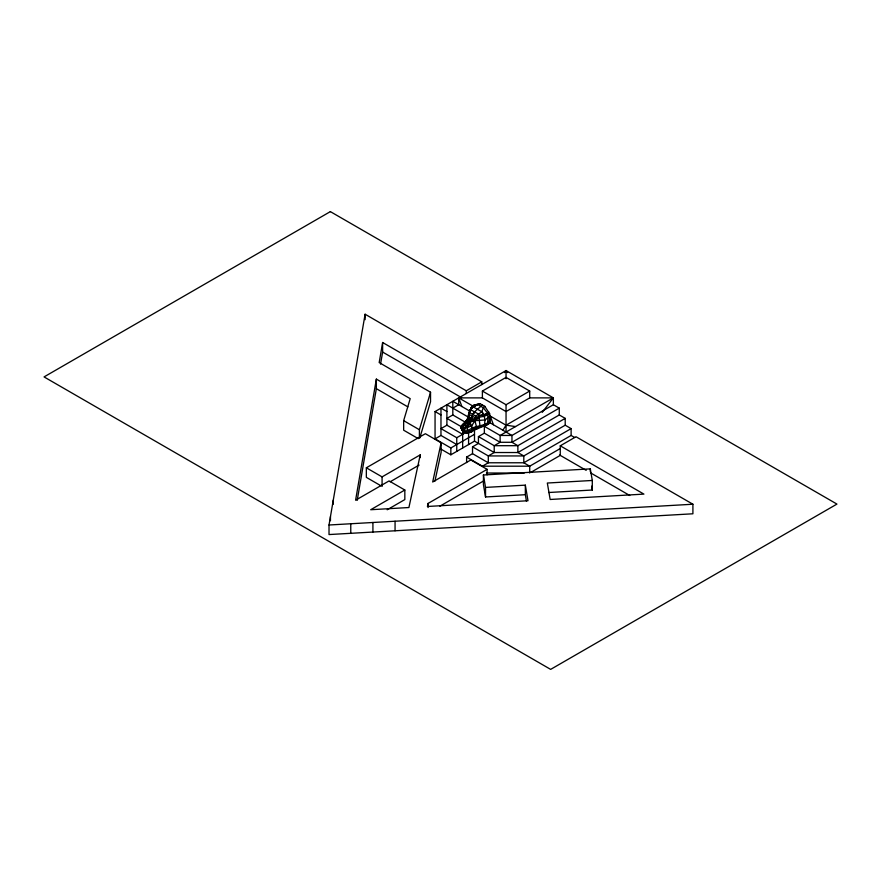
<?xml version="1.0" encoding="UTF-8"?>
<svg xmlns="http://www.w3.org/2000/svg" width="881" height="881" viewBox="0 0 881 881"><rect width="100%" height="100%" fill="white"/><g stroke="black" fill="none" stroke-linecap="round" stroke-linejoin="round"><path stroke-width="1.32" d="M489.175 421.559L489.726 413.949L484.803 406.317L479.969 403.652L473.13 405.48L469.716 410.524L466.82 420.6L460.829 427.175L463.56 429.895L468.494 430.49C474.396 425.071 483.669 426.933 489.175 421.559L487.744 424.422L467.404 432.967L463.307 431.481L460.884 427.759L462.206 424.873L469.287 417.539L468.626 414.158L473.13 405.48L479.969 403.652M484.803 406.317L483.284 407.661L481.852 411.691L475.806 416.129L474.958 420.666L471.632 426.019L463.439 428.607L462.943 429.554L461.523 428.078L463.01 428.904L463.461 431.316L464.915 432.362L467.404 432.967L475.861 427.549L483.845 425.743L484.55 424.653L484.99 419.984L483.988 414.94L481.852 411.691L473.163 406.89L471.005 407.771L471.049 409.28L473.185 406.989L473.394 405.623M462.943 429.554L462.129 427.891C467.172 420.722 475.454 417.407 483.955 416.405L484.01 414.951L481.852 411.691M482.392 404.985L474.507 411.868L472.557 414.345L472.117 419.103L468.296 421.415L468.626 414.158L470.366 409.577L473.163 406.89L477.722 404.588L483.284 407.661L487.876 413.618L487.744 424.422M463.461 431.316L468.681 432.075L466.39 426.041L463.175 424.268L461.159 426.426L462.426 430.743L466.302 432.901L471.28 432.23L472.029 429.862L471.632 426.019L469.76 422.23L466.82 420.6L464.948 422.329L464.386 424.168M469.518 411.901L470.366 409.577L478.647 414.147L479.936 425.567L477.954 428.265L474.903 429.344L471.28 432.23L466.302 432.901M530.88 472.337L560.261 455.378L560.261 445.819L575.998 436.734L692.907 504.229L692.907 513.788L329.02 534.558L329.02 524.999L365.108 314.22L481.775 381.847L481.775 384.579M418.277 438.65L403.663 430.214L403.663 420.644L410.194 398.653L376.352 379.105L355.594 500.232L389.061 480.916L404.831 490.023L404.831 499.582L387.177 509.769M481.775 381.847L466.28 390.79L382.629 342.5L379.182 362.576L430.534 392.221L430.534 401.78L419.785 438M357.201 500.375L376.352 388.675L376.352 379.105M380.559 364.106L382.629 352.059L382.629 342.5M471.28 432.23L471.698 430.016M380.955 485.794L366.342 477.359L366.342 467.8L382.079 476.885L420.237 454.86L408.905 507.533L370.703 509.725L404.831 490.023M487.116 474.826L487.116 469.353L428.078 503.436L427.417 506.476L528.005 500.738L525.34 485.145L485.541 487.413L483.416 474.98L590.303 468.879L592.296 480.464L592.296 490.023L548.698 492.512M366.342 467.8L425.38 433.716L441.117 442.802L432.692 481.995L470.85 459.97L487.116 469.353M434.939 481.103L441.117 452.36L441.117 442.802M419.4 437.934L419.4 429.73L430.534 392.221M474.903 429.344L476.114 429.289L476.357 426.349L474.958 420.666L472.117 419.103M467.359 427.714L469.76 422.23L479.286 415.81L487.876 413.618L488.812 411.956M502.897 430.214L506.046 425.204L553.367 397.882L553.367 404.72L500.133 435.456L484.363 426.349L484.363 433.177L500.133 442.284L511.96 442.284L559.281 414.962L565.206 418.376L565.206 425.204L517.874 452.526L494.219 452.526L474.496 441.15L450.841 454.805L440.698 448.947M471.28 431.04L475.861 427.549M472.117 416.085L468.296 421.415M504.472 372.608L506.046 370.56L553.367 397.882L542.233 412.352M463.56 429.895L469.76 422.23L474.958 420.666L484.99 419.984L489.263 416.702M467.547 419.455L464.948 422.329L471.632 426.019M475.046 405.844L475.96 404.864M474.958 420.666L479.495 417.407M468.681 432.075L472.029 429.862M462.129 427.891L462.943 427.406M465.895 425.611L468.296 424.168L468.296 422.34M462.327 428.794L462.943 428.419M462.943 426.822L464.816 428.441L461.159 426.426L462.943 426.822L462.943 431.029L464.111 431.921L464.783 431.514L462.162 430.071L460.884 427.759M489.726 413.949L483.955 416.405M474.496 434.311L450.841 447.977L435.06 438.87L435.06 411.548L506.046 370.56L507.621 372.608M452.812 408.134L458.726 404.72L458.726 397.882L482.392 397.882L506.046 411.548L529.712 397.882L553.367 397.882M482.392 397.882L482.392 391.054L506.046 377.398L529.712 391.054L529.712 397.882M465.201 422.12L452.812 414.962L446.898 418.376L461.545 426.833M462.668 434.311L446.898 425.204L440.974 428.618L456.754 437.725L466.214 432.263M435.06 438.87L440.974 435.456L456.754 444.564M482.392 391.054L506.046 404.72L529.712 391.054M484.363 426.349L490.276 422.935L490.276 416.096L506.046 425.204L515.517 426.569M390.173 481.775L419.081 465.091M574.665 437.505L571.119 435.456L523.799 462.778L488.305 462.778L472.524 453.671L472.524 446.832L478.438 443.418L478.438 436.591L484.363 433.177M466.611 462.547L466.611 457.085L472.524 453.671M559.281 414.962L559.281 408.134L511.96 435.456L500.133 435.456L500.133 442.284L494.219 445.698L478.438 436.591M466.611 457.085L482.392 466.192L488.305 462.778L488.305 455.94L472.524 446.832M565.206 418.376L517.874 445.698L494.219 445.698L494.219 452.526L488.305 455.94L523.799 455.94L571.119 428.618L571.119 435.456M439.883 506.19L483.57 480.96M560.261 448.55L529.712 466.192L482.392 466.192M477.722 404.588L471.005 407.771L473.163 406.89L469.716 410.524L470.278 410.832M481.433 426.569L485.618 425.567M462.118 427.065L460.829 427.175L463.439 428.607L462.899 427.494M592.296 480.464L547.332 483.03L550.151 499.472L643.912 494.109L560.261 445.819M483.416 474.98L483.416 484.55L485.541 496.972L525.34 494.704L526.453 501.201M329.02 524.999L692.907 504.229M486.444 473.02L524.305 473.02M463.263 431.216L462.162 430.071L464.915 431.481M464.111 431.921L464.783 432.064M487.457 413.387L483.988 414.94L478.724 415.502M469.32 412.55L475.806 416.129M468.626 414.158L475.608 418.012M469.287 417.539L471.17 418.585M465.653 431.998L467.404 432.967M553.367 404.72L559.281 408.134M565.206 425.204L571.119 428.618M382.629 352.059L461.567 397.639M559.589 454.992L586.184 470.344M590.898 473.064L629.772 495.507M473.372 406.339L458.726 397.882L461.875 406.537M470.553 411.548L452.812 401.296L452.812 414.962M488.019 421.625L511.96 435.456L511.96 442.284L517.874 445.698L517.874 452.526L523.799 455.94L523.799 462.778L529.712 466.192L529.712 473.02M468.582 417.242L446.898 404.72L446.898 425.204M446.898 411.548L440.974 408.134L440.974 435.456M435.06 411.548L440.974 414.962M376.352 388.675L407.859 406.868M403.663 420.644L419.4 429.73M461.071 426.393L462.426 429.267M490.276 416.096L493.426 424.752M591.625 486.158L592.296 490.023M590.303 468.879L590.303 471.61M525.34 485.145L525.34 494.704M506.046 370.56L506.046 378.764M506.046 404.72L506.046 432.042M485.541 487.413L485.541 496.972M474.507 411.868L474.507 413.167M474.496 428.849L474.496 441.15M468.582 432.263L468.582 444.564M466.28 390.79L466.28 393.521M464.783 425.16L464.783 425.908M462.668 428.849L462.668 447.977M456.754 437.725L456.754 451.391M450.841 447.977L450.841 454.805M428.078 503.436L428.078 507.544M420.237 454.86L420.237 457.591M395.062 521.222L395.062 530.791M382.079 476.885L382.079 486.444M372.916 522.488L372.916 532.047M365.108 314.22L365.108 319.682M350.77 523.755L350.77 533.313M333.26 500.177L333.26 504.273M330.452 516.629L330.452 520.726M330.353 211.616L44.05 376.914L550.647 669.384L836.95 504.086L330.353 211.616"/></g></svg>
